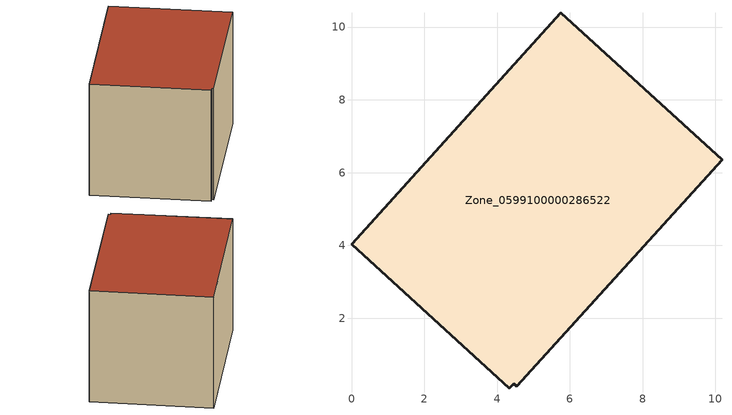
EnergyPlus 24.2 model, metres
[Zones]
Zone_0599100000286522
 floor ground (C_G): 4.53,0.12 4.45,0.2 4.34,0.08 0,4.04 5.75,10.39 10.18,6.35 z3.13
 wall outside (C_F): 10.18,6.35 5.75,10.39 0,4.04 4.34,0.08 4.45,0.2 4.53,0.12 10.18,6.35 z3.13:9.04
 roof outside (C_R): 4.45,0.2 4.53,0.12 10.18,6.35 5.75,10.39 0,4.04 4.34,0.08 z9.04
[BUILDING]
Pand.0599100000286522: North Axis=0; Terrain=City; Loads Convergence Tolerance Value=0.04; Temperature Convergence Tolerance Value=0.4; Solar Distribution=FullExterior; Maximum Number of Warmup Days=25; Minimum Number of Warmup Days=1
[Site:Location]
Rotterdam.The.Hague.AP_ZH_NLD Design_Conditions: Latitude=51.96; Longitude=4.45; Time Zone=1; Elevation=-4.5
[SITE:GROUNDTEMPERATURE:BUILDINGSURFACE]
18, 18, 18, 18, 18, 18, 18, 18, 18, 18, 18, 18
[MATERIAL] Thermal Absorptance=0.9; Solar Absorptance=0.7; Visible Absorptance=0.7
Name | Roughness | Thickness | Conductivity | Density | Specific Heat
G.TI.1946-1964 | MediumSmooth | 0.15 | 1 | 540 | 1210
F.TI.1946-1964 | Rough | 0.3 | 0.857143 | 1920 | 840
R.TI.1946-1964 | MediumRough | 0.2 | 0.277778 | 1500 | 1000
[CONSTRUCTION]
C_G: G.TI.1946-1964
C_F: F.TI.1946-1964
C_R: R.TI.1946-1964
[ZONE]
Zone_0599100000286522: Type=1; Multiplier=1; Ceiling Height=Autocalculate; Volume=Autocalculate; Floor Area=autocalculate; Part of Total Floor Area=Yes
[ZONEINFILTRATION:DESIGNFLOWRATE]
Infil_Zone_0599100000286522: Zone or ZoneList or Space or SpaceList=Zone_0599100000286522; Schedule=AlwaysOn; Design Flow Rate Calculation Method=Flow/Area; Flow Rate per Floor Area=0.003; Constant Term Coefficient=1; Temperature Term Coefficient=0; Velocity Term Coefficient=0; Velocity Squared Term Coefficient=0
[HVACTEMPLATE:ZONE:IDEALLOADSAIRSYSTEM]
Zone_0599100000286522: Maximum Heating Supply Air Temperature=50; Minimum Cooling Supply Air Temperature=13; Maximum Heating Supply Air Humidity Ratio=0.0156; Minimum Cooling Supply Air Humidity Ratio=0.0077; Heating Limit=NoLimit; Cooling Limit=NoLimit; Dehumidification Control Type=ConstantSensibleHeatRatio; Cooling Sensible Heat Ratio=0.7; Dehumidification Setpoint=60; Humidification Control Type=None; Humidification Setpoint=30; Outdoor Air Method=None; Outdoor Air Flow Rate per Person=0.00944; Outdoor Air Flow Rate per Zone Floor Area=0; Outdoor Air Flow Rate per Zone=0; Demand Controlled Ventilation Type=None; Outdoor Air Economizer Type=NoEconomizer; Heat Recovery Type=None; Sensible Heat Recovery Effectiveness=0.7; Latent Heat Recovery Effectiveness=0.65
[ZONECONTROL:THERMOSTAT]
ThermostatControl_Zone_0599100000286522: Zone or ZoneList=Zone_0599100000286522; Control Type Schedule=DualSetpointControlType; Control 1=Thermostat_Zone_0599100000286522; Temperature Difference Between Cutout And Setpoint=0
[THERMOSTATSETPOINT:DUALSETPOINT]
Thermostat_Zone_0599100000286522: Heating Setpoint Temperature Schedule=HeatingSetpoint_Zone_0599100000286522; Cooling Setpoint Temperature Schedule=CoolingSetpoint_Zone_0599100000286522
[SCHEDULE:COMPACT]
HeatingSetpoint_Zone_0599100000286522: Through: 12/31, For: AllDays, Until: 24:00, 21
CoolingSetpoint_Zone_0599100000286522: Through: 12/31, For: AllDays, Until: 24:00, 24
DualSetpointControlType: Through: 12/31, For: AllDays, Until: 24:00, 4
AlwaysOn: Through: 12/31, For: AllDays, Until: 24:00, 1
